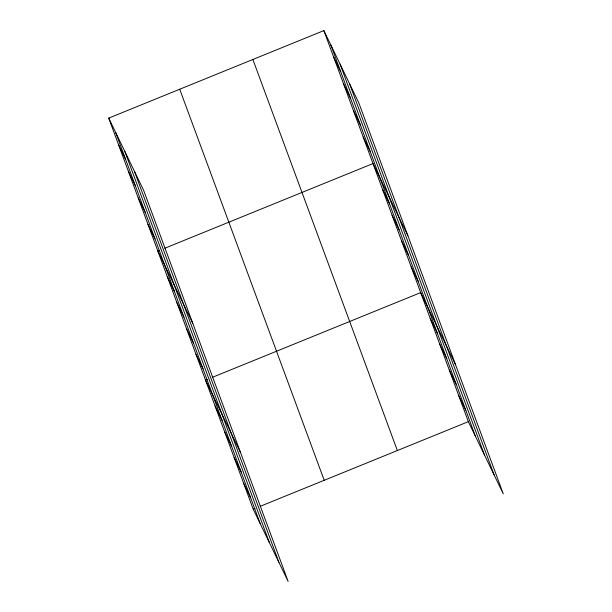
<?xml version="1.0" encoding="UTF-8"?>
<svg xmlns="http://www.w3.org/2000/svg" width="612" height="612" viewBox="0 0 612 612"><rect width="100%" height="100%" fill="white"/><g stroke="black" fill="none" stroke-linecap="round" stroke-linejoin="round"><path stroke-width="0.92" d="M108.722 118.116L143.636 190.34L288.13 581.4L253.207 509.169L108.722 118.116L323.87 30.6L358.793 102.831L503.278 493.884L468.364 421.66L323.87 30.6M159.602 250.362L157.85 251.073L192.765 323.304M164.858 248.22L372.999 163.557L407.913 235.788M207.284 379.409L205.525 380.121L240.447 452.352M212.54 377.267L420.681 292.605L455.596 364.836M253.207 509.169L254.959 508.457M260.222 506.315L468.364 421.66M333.701 57.191L340.685 71.65M343.523 83.783L350.515 98.241M353.346 110.374L360.338 124.833M363.176 136.966L370.161 151.424M382.538 189.368L389.523 203.827M392.07 215.179L399.062 229.638M401.61 240.99L408.594 255.449M411.142 266.801L418.134 281.26M430.221 318.416L437.205 332.874M439.753 344.227L446.745 358.686M449.292 370.038L456.277 384.497M458.824 395.849L465.816 410.308M118.544 144.707L125.537 159.166M128.375 171.299L135.359 185.757M138.197 197.89L145.189 212.349M148.02 224.482L155.012 238.94M167.382 276.884L174.374 291.343M176.922 302.695L183.906 317.146M186.453 328.499L193.446 342.957M195.993 354.31L202.977 368.768M215.064 405.932L222.057 420.39M224.604 431.743L231.588 446.202M234.136 457.554L241.128 472.005M243.675 483.358L250.66 497.816M349.574 83.767L494.06 474.82M340.081 64.122L484.566 455.183M330.863 45.059L475.348 436.111M252.871 59.479L397.364 450.539M179.721 89.237L324.207 480.29M134.418 171.276L278.911 562.336M124.925 151.638L269.418 542.691M115.706 132.567L260.199 523.627"/></g></svg>
